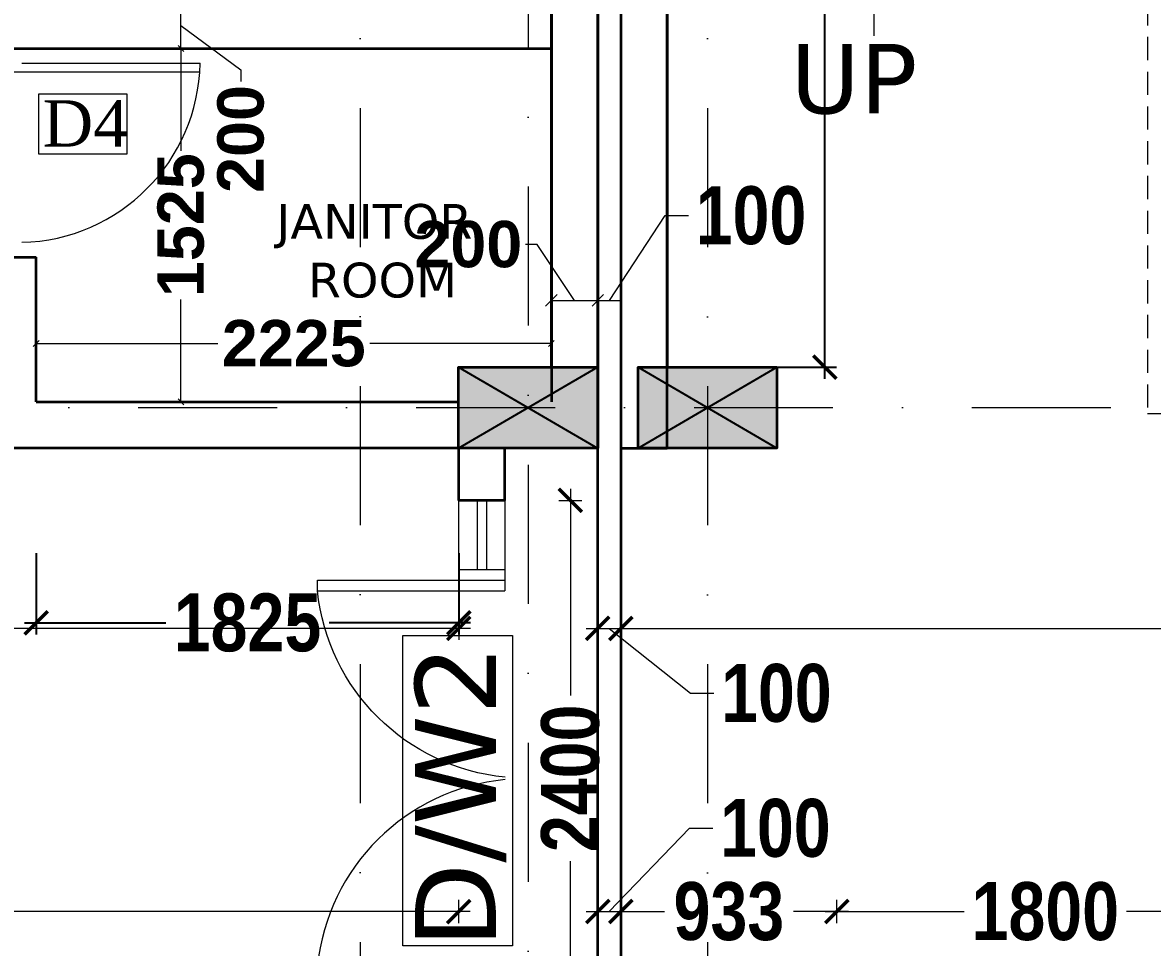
# Model space of a CAD drawing. Header units: millimetres. Extents: x -3092162 to 4513894, y -12317808 to 1849994.
# Drawn here: x -447473 to -442593, y -5834311 to -5830319 of the extents above; entities that cross this region are included whole.
import ezdxf

# ---------------------------------------------------------------- set-up
doc = ezdxf.new("R2010")
doc.units = ezdxf.units.MM
doc.header["$LTSCALE"] = 2
doc.header["$MEASUREMENT"] = 0
doc.header["$PDMODE"] = 34
doc.header["$PDSIZE"] = 500
doc.linetypes.add('DASHDOT', pattern=[1, 0.5, -0.25, 0, -0.25])
doc.linetypes.add('HIDDEN', pattern=[0.375, 0.25, -0.125])
doc.layers.add('AEROW', color=7, linetype='Continuous', lineweight=15, true_color=0x0d0d0d)
for name, color, linetype, lineweight in [('coloumn', 10, 'Continuous', 35), ('D DIM', 250, 'Continuous', 9), ('D4', 10, 'Continuous', 5), ('DOOR', 27, 'Continuous', 5), ('DW2', 10, 'Continuous', 9), ('expen. jt.', 130, 'Continuous', 35), ('glass', 5, 'Continuous', 15), ('GRID', 251, 'DASHDOT', 5), ('SILL', 74, 'Continuous', 9), ('STAIR', 252, 'Continuous', 9), ('TEXT', 7, 'Continuous', 13), ('toi.dim.', 214, 'Continuous', 9), ('WAll', 250, 'Continuous', 35)]:
    doc.layers.add(name, color=color, linetype=linetype, lineweight=lineweight)
doc.styles.add('INNER DIM', font='ARIALNB.TTF', dxfattribs={"height": 250})
doc.styles.add('int dim', font='arialbd.ttf', dxfattribs={"height": 200})
doc.styles.get("Standard").update_dxf_attribs({"font": 'times.ttf', "height": 500})
doc.styles.add('style2', font='verdana.ttf')
doc.dimstyles.new('external final', dxfattribs={"dimscale": 0, "dimtxt": 250, "dimasz": 100, "dimexe": 50, "dimexo": 50, "dimgap": 50, "dimtad": 0, "dimdec": 0, "dimzin": 0, "dimdsep": 46, "dimtxsty": 'INNER DIM', "dimblk": 'ARCHTICK', "dimcen": 100, "dimdle": 50, "dimclrd": 256, "dimclre": 256, "dimclrt": 256, "dimadec": 0, "dimazin": 0, "dimtfac": 1, "dimtdec": 0, "dimtix": 1, "dimtmove": 1, "dimatfit": 3, "dimfxl": 50, "dimfxlon": 1, "dimtolj": 1, "dimtzin": 0, "dimlwd": -1, "dimlwe": -1, "dimarcsym": 1})

# ---------------------------------------------------------------- blocks, each defined once
blk = doc.blocks.new('_Oblique')
at = {"color": 0, "linetype": 'ByBlock', "lineweight": -2}
blk.add_line((-0.5, -0.5), (0.5, 0.5), dxfattribs=at)
blk = doc.blocks.new('_ArchTick')
at = {"color": 0, "linetype": 'ByBlock', "const_width": 0.15}
blk.add_lwpolyline([(-0.5, -0.5), (0.5, 0.5)], dxfattribs=at)
blk = doc.blocks.new('*D366')
at = {"ltscale": 100, "transparency": 16777216}
for p, q in [((-444007.9, -5827606.2), (-444007.9, -5829372.3)), ((-444307.9, -5827656.2), (-443957.9, -5827656.2)), ((-444007.9, -5831856.2), (-444007.9, -5830090.1)), ((-444307.9, -5831806.2), (-443957.9, -5831806.2))]:
    blk.add_line(p, q, dxfattribs=at)
at = {"layer": 'Defpoints', "color": 0, "lineweight": 50, "ltscale": 100, "transparency": 16777216}
for p in [(-444989.4, -5827656.2), (-444989.4, -5831806.2), (-444007.9, -5831806.2)]:
    blk.add_point(p, dxfattribs=at)
at = {"ltscale": 100, "transparency": 16777216, "xscale": 100, "yscale": 100, "zscale": 100}
for p, rotation in [((-444007.9, -5827656.2), 90), ((-444007.9, -5831806.2), 270)]:
    blk.add_blockref('_ArchTick', p, dxfattribs=dict(at, rotation=rotation))
at = {"lineweight": 50, "ltscale": 100, "transparency": 16777216, "insert": (-444007.9, -5829731.2), "char_height": 250, "attachment_point": 5, "rotation": 90, "style": 'INNER DIM'}
blk.add_mtext('\\A1;4150', dxfattribs=at)
blk = doc.blocks.new('*D367')
at = {"ltscale": 100, "transparency": 16777216}
for p, q in [((-447413.9, -5832609.8), (-447413.9, -5832959.8)), ((-445588.6, -5832609.8), (-445588.6, -5832959.8)), ((-447463.9, -5832909.8), (-446854.1, -5832909.8)), ((-445538.6, -5832909.8), (-446148.4, -5832909.8))]:
    blk.add_line(p, q, dxfattribs=at)
at = {"layer": 'Defpoints', "color": 0, "lineweight": 50, "ltscale": 100, "transparency": 16777216}
for p in [(-447413.9, -5831956.2), (-445588.6, -5831956.2), (-445588.6, -5832909.8)]:
    blk.add_point(p, dxfattribs=at)
at = {"ltscale": 100, "transparency": 16777216, "xscale": 100, "yscale": 100, "zscale": 100, "rotation": 180}
blk.add_blockref('_ArchTick', (-447413.9, -5832909.8), dxfattribs=at)
at = {"ltscale": 100, "transparency": 16777216, "xscale": 100, "yscale": 100, "zscale": 100}
blk.add_blockref('_ArchTick', (-445588.6, -5832909.8), dxfattribs=at)
at = {"lineweight": 50, "ltscale": 100, "transparency": 16777216, "insert": (-446501.2, -5832909.8), "char_height": 250, "attachment_point": 5, "style": 'INNER DIM'}
blk.add_mtext('\\A1;1825', dxfattribs=at)

msp = doc.modelspace()

# ---------------------------------------------------------------- hatches: boundary and pattern name
at = {"layer": 'coloumn', "ltscale": 100}
for points in [[(-444989.4, -5831806.2), (-444989.4, -5832156.2), (-445589.4, -5832156.2), (-445589.4, -5831806.2)], [(-444214.7, -5831806.2), (-444214.7, -5832156.2), (-444814.7, -5832156.2), (-444814.7, -5831806.2)]]:
    msp.add_hatch(color=256, dxfattribs=at).paths.add_polyline_path(points)

# ---------------------------------------------------------------- linework, layer by layer
at = {"layer": 'AEROW', "ltscale": 100}
msp.add_line((-443796.6, -5827256.2), (-443796.6, -5830376.3), dxfattribs=at)
at = {"layer": 'coloumn', "lineweight": 25, "ltscale": 100}
for p, q in [((-445589.4, -5832156.2), (-444989.4, -5831806.2)), ((-445589.4, -5831806.2), (-444989.4, -5832156.2)), ((-444814.7, -5832156.2), (-444214.7, -5831806.2)), ((-444814.7, -5831806.2), (-444214.7, -5832156.2))]:
    msp.add_line(p, q, dxfattribs=at)
at = {"layer": 'coloumn', "ltscale": 100}
for points in [[(-444989.4, -5831806.2), (-444989.4, -5832156.2), (-445589.4, -5832156.2), (-445589.4, -5831806.2)], [(-444214.7, -5831806.2), (-444214.7, -5832156.2), (-444814.7, -5832156.2), (-444814.7, -5831806.2)]]:
    msp.add_lwpolyline(points, close=True, dxfattribs=at)
at = {"layer": 'D DIM', "ltscale": 100}
for p, q in [((-444938.7, -5831518.4), (-444697.5, -5831152.5)), ((-444697.5, -5831152.5), (-444597.5, -5831152.5)), ((-445250.2, -5831276.6), (-445300.2, -5831276.6)), ((-445088.7, -5831518.1), (-445250.2, -5831276.6)), ((-445188.9, -5831706.2), (-445188.9, -5831468.1)), ((-444988.5, -5831706.2), (-444988.5, -5831468.1)), ((-444988.5, -5831518.4), (-444988.5, -5831468.4)), ((-444888.9, -5831518.4), (-444888.9, -5831468.4)), ((-445188.9, -5831518.1), (-444988.5, -5831518.1)), ((-444988.5, -5831518.4), (-444888.9, -5831518.4)), ((-444988.5, -5831518.4), (-444888.9, -5831518.4)), ((-445106.8, -5832331.2), (-445106.8, -5833223.2)), ((-445156.8, -5832381.2), (-445056.8, -5832381.2)), ((-445588.9, -5832883.9), (-445588.9, -5832983.9)), ((-444988.9, -5832883.9), (-444988.9, -5832983.9)), ((-444888.9, -5832883.9), (-444888.9, -5832983.9)), ((-444888.9, -5832883.9), (-444888.9, -5832983.9)), ((-445538.9, -5832933.9), (-451335.7, -5832933.9)), ((-445038.9, -5832933.9), (-444838.9, -5832933.9)), ((-444938.9, -5832933.9), (-441794.2, -5832933.9)), ((-444938.9, -5832933.9), (-444588, -5833214)), ((-444588, -5833214), (-444488, -5833214)), ((-444938.9, -5834156), (-444592.3, -5833796.5)), ((-444592.3, -5833796.5), (-444492.3, -5833796.5)), ((-445106.8, -5834831.2), (-445106.8, -5833939.2)), ((-445589.3, -5834206), (-445589.3, -5834106)), ((-444988.9, -5834206), (-444988.9, -5834106)), ((-444888.9, -5834206), (-444888.9, -5834106)), ((-444888.9, -5834206), (-444888.9, -5834106)), ((-443956, -5834206), (-443956, -5834106)), ((-443956, -5834206), (-443956, -5834106)), ((-445539.3, -5834156), (-450669.1, -5834156)), ((-445038.9, -5834156), (-444838.9, -5834156)), ((-444938.9, -5834156), (-444700.8, -5834156)), ((-443906, -5834156), (-444144.1, -5834156)), ((-444006, -5834156), (-443406.2, -5834156)), ((-442106, -5834156), (-442705.8, -5834156))]:
    msp.add_line(p, q, dxfattribs=at)
at = {"layer": 'D4'}
for p, q in [((-447402.6, -5830627.2), (-447022.2, -5830627.2)), ((-447402.6, -5830887.8), (-447402.6, -5830627.2)), ((-447022.2, -5830627.2), (-447022.2, -5830887.8)), ((-447022.2, -5830887.8), (-447402.6, -5830887.8))]:
    msp.add_line(p, q, dxfattribs=at)
at = {"layer": 'DOOR', "ltscale": 100}
for p, q in [((-447517.9, -5830532), (-446707.5, -5830532)), ((-447475.9, -5830494.8), (-446705.9, -5830494.8))]:
    msp.add_line(p, q, dxfattribs=at)
at = {"layer": 'DOOR', "color": 252, "ltscale": 200}
for p, q in [((-445389.3, -5832681.2), (-445389.3, -5832771.2)), ((-446199.3, -5832726.2), (-445389.3, -5832726.2)), ((-446199.3, -5832771.2), (-446199.3, -5832726.2)), ((-446199.3, -5832771.2), (-445389.3, -5832771.2))]:
    msp.add_line(p, q, dxfattribs=at)
at = {"layer": 'DOOR', "ltscale": 100}
msp.add_arc((-447493.9, -5830479.6), 788.2, 271.3072, 358.8929, dxfattribs=at)
at = {"layer": 'DOOR', "color": 252, "ltscale": 200, "extrusion": (0, 0, -1)}
msp.add_ellipse((-445302.8, -5832678.5), major_axis=(901.3, 9), ratio=1, start_param=1.676054, end_param=3.048539, dxfattribs=at)
at = {"layer": 'DOOR', "color": 252, "ltscale": 200}
msp.add_ellipse((-445302.8, -5834483.9), major_axis=(-901.3, 9), ratio=1, start_param=-1.465538, end_param=-0.093054, dxfattribs=at)
at = {"layer": 'DW2'}
for p, q in [((-445831, -5832964.3), (-445357.3, -5832964.3)), ((-445831, -5834304.7), (-445831, -5832964.3)), ((-445357.3, -5832964.3), (-445357.3, -5834304.7)), ((-445357.3, -5834304.7), (-445831, -5834304.7))]:
    msp.add_line(p, q, dxfattribs=at)
at = {"layer": 'expen. jt.', "ltscale": 100}
for p, q in [((-444889.3, -5822706.2), (-444889.3, -5835006.2)), ((-444989.3, -5822806.2), (-444989.3, -5834856.2))]:
    msp.add_line(p, q, dxfattribs=at)
at = {"layer": 'glass', "ltscale": 100}
for p, q in [((-445509.3, -5832381.2), (-445509.3, -5832681.2)), ((-445469.3, -5832381.2), (-445469.3, -5832681.2))]:
    msp.add_line(p, q, dxfattribs=at)
at = {"layer": 'GRID', "color": 5, "ltscale": 600}
for p, q in [((-445289.4, -5805825.2), (-445289.4, -5894627.3)), ((-446014.3, -5806686), (-446014.3, -5893766.5)), ((-444514.3, -5806686.5), (-444514.3, -5893766))]:
    msp.add_line(p, q, dxfattribs=at)
at = {"layer": 'GRID', "color": 6, "ltscale": 600}
msp.add_line((-460174.2, -5831981.2), (-367334.7, -5831981.2), dxfattribs=at)
at = {"layer": 'SILL', "ltscale": 100}
for p, q in [((-445589.3, -5832681.2), (-445589.3, -5832381.2)), ((-445389.3, -5832381.2), (-445389.3, -5832681.2)), ((-445389.3, -5832681.2), (-445589.3, -5832681.2))]:
    msp.add_line(p, q, dxfattribs=at)
at = {"layer": 'STAIR', "linetype": 'HIDDEN', "ltscale": 200}
for p, q in [((-442614.3, -5830081.2), (-442614.3, -5832006.2)), ((-442614.3, -5832006.2), (-438739.3, -5832006.2))]:
    msp.add_line(p, q, dxfattribs=at)
at = {"layer": 'toi.dim.', "color": 214, "ltscale": 100}
for p, q in [((-446788.9, -5830431.2), (-446788.9, -5830231.2)), ((-446788.9, -5830331.2), (-446530.3, -5830523.8)), ((-446601.2, -5830431.2), (-446838.9, -5830431.2)), ((-446601.2, -5830431.2), (-446838.9, -5830431.2)), ((-446788.9, -5830431.2), (-446788.9, -5830873.2)), ((-446530.3, -5830523.8), (-446530.3, -5830573.8)), ((-446788.9, -5831956.2), (-446788.9, -5831514.2)), ((-447413.9, -5831653.3), (-447413.9, -5831754.3)), ((-445189, -5831653.3), (-445189, -5831754.3)), ((-447413.9, -5831704.3), (-446629.5, -5831704.3)), ((-445189, -5831704.3), (-445973.4, -5831704.3)), ((-446601.2, -5831956.2), (-446838.9, -5831956.2))]:
    msp.add_line(p, q, dxfattribs=at)
at = {"layer": 'WAll', "ltscale": 100}
for p, q in [((-445189.3, -5822806.2), (-445189.3, -5831806.2)), ((-444988.9, -5822806.2), (-444988.9, -5832156.2)), ((-445189, -5823006.2), (-445189, -5831956.2)), ((-444689.3, -5832156.2), (-444689.3, -5826206.2)), ((-444689.2, -5826206.2), (-444688.9, -5831806.2)), ((-447613.9, -5830431.2), (-445188.6, -5830431.2)), ((-447613.9, -5831331.2), (-447413.9, -5831331.2)), ((-447413.9, -5831956.2), (-447413.9, -5831331.2)), ((-447413.9, -5831956.2), (-445588.6, -5831956.2)), ((-445588.6, -5832156.2), (-447613.9, -5832156.2)), ((-445589.3, -5832381.2), (-445589.3, -5832156.2)), ((-445389.3, -5832381.2), (-445389.3, -5832156.2)), ((-444889.3, -5832156.2), (-444689.3, -5832156.2)), ((-445389.3, -5832381.2), (-445589.3, -5832381.2))]:
    msp.add_line(p, q, dxfattribs=at)

# ---------------------------------------------------------------- block references
at = {"layer": 'D DIM', "ltscale": 100}
for name, p, xscale, yscale, zscale, rotation in [('_Oblique', (-445188.9, -5831518.1), 50, 50, 50, 180), ('_ArchTick', (-445106.8, -5832381.2), 100, 100, 100, 90), ('_ArchTick', (-444988.9, -5832933.9), 100, 100, 100, 180), ('_ArchTick', (-444888.9, -5832933.9), 100, 100, 100, 180), ('_ArchTick', (-444988.9, -5834156), 100, 100, 100, 180), ('_ArchTick', (-444888.9, -5834156), 100, 100, 100, 180), ('_ArchTick', (-443956, -5834156), 100, 100, 100, 180)]:
    msp.add_blockref(name, p, dxfattribs=dict(at, xscale=xscale, yscale=yscale, zscale=zscale, rotation=rotation))
for name, p, xscale, yscale, zscale in [('_Oblique', (-444988.5, -5831518.1), 50, 50, 50), ('_ArchTick', (-445588.9, -5832933.9), 100, 100, 100), ('_ArchTick', (-444888.9, -5832933.9), 100, 100, 100), ('_ArchTick', (-445589.3, -5834156), 100, 100, 100), ('_ArchTick', (-444888.9, -5834156), 100, 100, 100), ('_ArchTick', (-443956, -5834156), 100, 100, 100)]:
    msp.add_blockref(name, p, dxfattribs=dict(at, xscale=xscale, yscale=yscale, zscale=zscale))
at = {"layer": 'toi.dim.', "color": 214, "ltscale": 100, "xscale": 25, "yscale": 25, "zscale": 25}
for p, rotation in [((-446788.9, -5830431.2), 270), ((-446788.9, -5830431.2), 90), ((-447413.9, -5831704.3), 180), ((-446788.9, -5831956.2), 270)]:
    msp.add_blockref('_Oblique', p, dxfattribs=dict(at, rotation=rotation))
msp.add_blockref('_Oblique', (-445189, -5831704.3), dxfattribs=at)

# ---------------------------------------------------------------- texts
at = {"layer": 'D DIM', "ltscale": 100, "attachment_point": 5}
for s, insert, char_height, style in [('\\A1;100', (-444326.9, -5831152.5), 250, 'INNER DIM'), ('\\A1;200', (-445547.9, -5831276.6), 200, 'int dim'), ('\\A1;100', (-444217.4, -5833214), 250, 'INNER DIM'), ('\\A1;100', (-444221.8, -5833796.5), 250, 'INNER DIM'), ('\\A1;933', (-444422.5, -5834156), 250, 'INNER DIM'), ('\\A1;1800', (-443056, -5834156), 250, 'INNER DIM')]:
    msp.add_mtext(s, dxfattribs=dict(at, insert=insert, char_height=char_height, style=style))
at = {"layer": 'D DIM', "ltscale": 100, "insert": (-445106.8, -5833581.2), "char_height": 250, "attachment_point": 5, "rotation": 90, "style": 'INNER DIM'}
msp.add_mtext('\\A1;2400', dxfattribs=at)
at = {"layer": 'D4', "lineweight": 50}
msp.add_text('D4', height=200, dxfattribs=at).set_placement((-447385.9, -5830854.3))
at = {"layer": 'DW2', "style": 'style2'}
msp.add_text('D/W2', height=350, rotation=90, dxfattribs=at).set_placement((-445428.3, -5834314.8))
at = {"layer": 'TEXT', "style": 'style2'}
msp.add_text('UP', height=300, dxfattribs=at).set_placement((-444157.5, -5830711.2))
at = {"layer": 'TEXT', "lineweight": 50, "style": 'style2'}
for s, p in [('JANITOR', (-446376.7, -5831252.3)), ('ROOM', (-446240.6, -5831505.5))]:
    msp.add_text(s, height=150, dxfattribs=at).set_placement(p)
at = {"layer": 'toi.dim.', "ltscale": 100, "char_height": 200, "attachment_point": 5, "rotation": 90, "style": 'int dim'}
for s, insert in [('\\A1;200', (-446530.3, -5830821.5)), ('\\A1;1525', (-446788.9, -5831193.7))]:
    msp.add_mtext(s, dxfattribs=dict(at, insert=insert))
at = {"layer": 'toi.dim.', "ltscale": 100, "insert": (-446301.5, -5831704.3), "char_height": 200, "attachment_point": 5, "style": 'int dim'}
msp.add_mtext('\\A1;2225', dxfattribs=at)

# ---------------------------------------------------------------- dimensions: what is measured, and where the dimension line sits
at = {"color": 3, "lineweight": 50, "ltscale": 100}
dim = msp.add_linear_dim(base=(-444007.9, -5831806.2), p1=(-444989.4, -5827656.2), p2=(-444989.4, -5831806.2), angle=90, dimstyle='external final', override={"dimscale": 1, "dimfxl": 300}, dxfattribs=at)
dim.commit()
dim.dimension.update_dxf_attribs({"geometry": '*D366', "text_midpoint": (-444007.9, -5829731.2)})
dim = msp.add_linear_dim(base=(-445588.6, -5832909.8), p1=(-447413.9, -5831956.2), p2=(-445588.6, -5831956.2), dimstyle='external final', override={"dimscale": 1, "dimfxl": 300}, dxfattribs=at)
dim.commit()
dim.dimension.update_dxf_attribs({"geometry": '*D367', "text_midpoint": (-446501.2, -5832909.8)})

doc.saveas('drawing.dxf')
